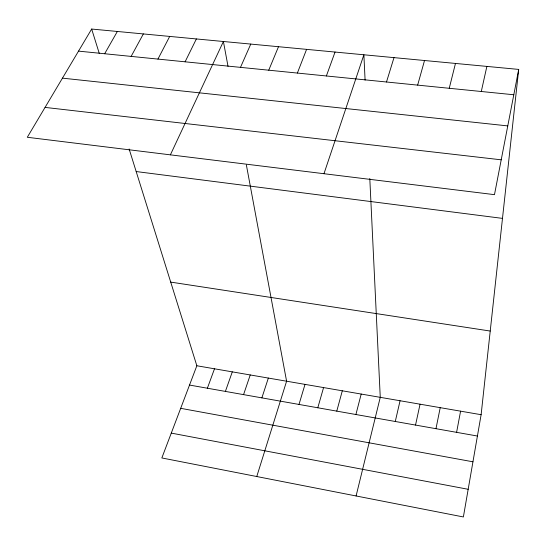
<?xml version="1.0" encoding="UTF-8"?>
<svg xmlns="http://www.w3.org/2000/svg" width="546" height="546" viewBox="0 0 546 546"><rect width="100%" height="100%" fill="white"/><g stroke="black" fill="none" stroke-linecap="round" stroke-linejoin="round"><path stroke-width="0.82" d="M129.129 148.99L196.847 365.759L161.841 457.957L463.377 516.96L481.122 414.701L518.7 69.417L91.66 29.04L27.3 137.271L494.478 194.656L518.7 69.417M456.599 432.343L460.585 411.158M435.974 428.692L440.226 407.657M415.533 425.075L420.058 404.183M481.285 91.503L486.868 66.407M395.277 421.492L400.068 400.744M356.088 495.966L380.262 397.338L369.799 178.501M449.242 88.288L455.473 63.438M355.903 414.516L361.199 394.055M336.773 411.131L342.308 390.8M417.649 85.121L424.522 60.51M317.799 407.773L323.58 387.578M298.996 404.443L305.009 384.384M386.493 81.996L393.994 57.623M256.757 476.528L286.595 381.21L246.376 164.974M261.875 397.87L268.345 378.071M323.976 173.71L363.882 54.777L365.09 80.126M243.557 394.628L250.239 374.952M225.389 391.414L232.296 371.86M326.378 75.969L335.046 52.054M207.378 388.226L214.496 368.803M297.365 73.062L306.586 49.358M268.741 70.195L278.501 46.703M240.493 67.363L250.771 44.083M170.386 154.846L223.403 41.496L228.03 66.373M185.101 61.807L196.383 38.943M157.937 59.084L169.704 36.418M131.129 56.402L143.359 33.927M104.661 53.747L117.349 31.47M78.528 51.126L513.8 94.758M62.462 78.146L507.773 125.908M45.065 107.398L501.214 159.821M136.179 171.546L502.491 218.386M170.707 282.098L490.226 331.053M196.847 365.759L481.122 414.701M189.517 385.06L477.422 436.029M180.685 408.326L472.952 461.8M171.28 433.101L468.181 489.298M91.66 29.04L99.29 53.467"/></g></svg>
